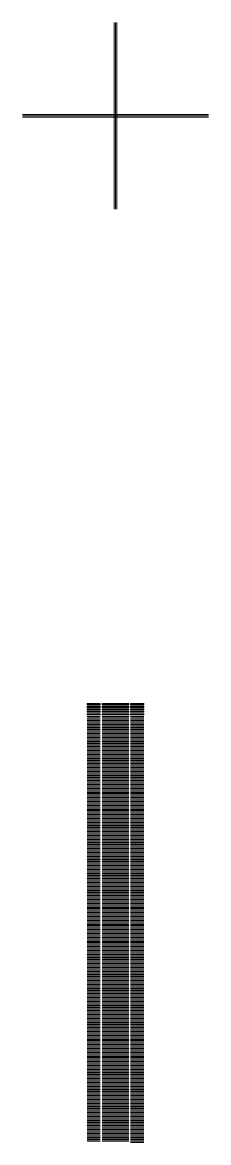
# Model space of a CAD drawing. Header units: millimetres. Extents: x -1 to 1, y -12 to 12.
# Drawn here: x -1 to 1, y 0 to 12 of the extents above; entities that cross this region are included whole.
import ezdxf

# ---------------------------------------------------------------- set-up
doc = ezdxf.new("R2010")
doc.units = ezdxf.units.MM
doc.header["$LTSCALE"] = 0.25
doc.layers.add('1', color=7, linetype='Continuous', lineweight=9)
doc.layers.add('2', color=134, linetype='Continuous', lineweight=9)

msp = doc.modelspace()

# ---------------------------------------------------------------- linework, layer by layer
at = {"layer": '1', "color": 7, "linetype": 'Continuous', "lineweight": 9}
for p, q in [((-0.30525, 4.704), (-0.30525, 4.688)), ((-0.163, 4.704), (-0.30525, 4.704)), ((-0.163, 4.702), (-0.30525, 4.702)), ((-0.163, 4.7), (-0.30525, 4.7)), ((-0.163, 4.698), (-0.30525, 4.698)), ((-0.163, 4.696), (-0.30525, 4.696)), ((-0.163, 4.694), (-0.30525, 4.694)), ((-0.163, 4.692), (-0.30525, 4.692)), ((-0.163, 4.69), (-0.30525, 4.69)), ((-0.163, 4.688), (-0.30525, 4.688)), ((-0.163, 4.704), (-0.163, 4.688)), ((-0.1425, 4.704), (-0.1425, 4.688)), ((0.142, 4.704), (-0.1425, 4.704)), ((0.142, 4.702), (-0.1425, 4.702)), ((0.142, 4.7), (-0.1425, 4.7)), ((0.142, 4.698), (-0.1425, 4.698)), ((0.142, 4.696), (-0.1425, 4.696)), ((0.142, 4.694), (-0.1425, 4.694)), ((0.142, 4.692), (-0.1425, 4.692)), ((0.142, 4.69), (-0.1425, 4.69)), ((0.142, 4.688), (-0.1425, 4.688)), ((0.142, 4.688), (0.142, 4.704)), ((0.1625, 4.704), (0.1625, 4.688)), ((0.30475, 4.704), (0.1625, 4.704)), ((0.30475, 4.702), (0.1625, 4.702)), ((0.30475, 4.7), (0.1625, 4.7)), ((0.30475, 4.698), (0.1625, 4.698)), ((0.30475, 4.696), (0.1625, 4.696)), ((0.30475, 4.694), (0.1625, 4.694)), ((0.30475, 4.692), (0.1625, 4.692)), ((0.30475, 4.69), (0.1625, 4.69)), ((0.30475, 4.688), (0.1625, 4.688)), ((0.30475, 4.704), (0.30475, 4.688)), ((-0.30525, 4.676), (-0.30525, 4.662)), ((-0.163, 4.676), (-0.30525, 4.676)), ((-0.163, 4.674), (-0.30525, 4.674)), ((-0.163, 4.672), (-0.30525, 4.672)), ((-0.163, 4.67), (-0.30525, 4.67)), ((-0.163, 4.668), (-0.30525, 4.668)), ((-0.163, 4.666), (-0.30525, 4.666)), ((-0.163, 4.664), (-0.30525, 4.664)), ((-0.163, 4.662), (-0.30525, 4.662)), ((-0.30525, 4.648), (-0.30525, 4.636)), ((-0.163, 4.648), (-0.30525, 4.648)), ((-0.163, 4.646), (-0.30525, 4.646)), ((-0.163, 4.644), (-0.30525, 4.644)), ((-0.163, 4.642), (-0.30525, 4.642)), ((-0.163, 4.64), (-0.30525, 4.64)), ((-0.163, 4.638), (-0.30525, 4.638)), ((-0.163, 4.636), (-0.30525, 4.636)), ((-0.30525, 4.62), (-0.30525, 4.61)), ((-0.163, 4.62), (-0.30525, 4.62)), ((-0.163, 4.618), (-0.30525, 4.618)), ((-0.163, 4.616), (-0.30525, 4.616)), ((-0.163, 4.614), (-0.30525, 4.614)), ((-0.163, 4.612), (-0.30525, 4.612)), ((-0.163, 4.61), (-0.30525, 4.61)), ((-0.30525, 4.592), (-0.30525, 4.584)), ((-0.163, 4.592), (-0.30525, 4.592)), ((-0.163, 4.59), (-0.30525, 4.59)), ((-0.163, 4.588), (-0.30525, 4.588)), ((-0.163, 4.586), (-0.30525, 4.586)), ((-0.163, 4.584), (-0.30525, 4.584)), ((-0.163, 4.564), (-0.30525, 4.564)), ((-0.163, 4.564), (-0.30525, 4.564)), ((-0.163, 4.676), (-0.163, 4.662)), ((-0.163, 4.648), (-0.163, 4.636)), ((-0.163, 4.62), (-0.163, 4.61)), ((-0.163, 4.592), (-0.163, 4.584)), ((-0.1425, 4.676), (-0.1425, 4.662)), ((0.142, 4.676), (-0.1425, 4.676)), ((0.142, 4.674), (-0.1425, 4.674)), ((0.142, 4.672), (-0.1425, 4.672)), ((0.142, 4.67), (-0.1425, 4.67)), ((0.142, 4.668), (-0.1425, 4.668)), ((0.142, 4.666), (-0.1425, 4.666)), ((0.142, 4.664), (-0.1425, 4.664)), ((0.142, 4.662), (-0.1425, 4.662)), ((-0.1425, 4.648), (-0.1425, 4.636)), ((0.142, 4.648), (-0.1425, 4.648)), ((0.142, 4.646), (-0.1425, 4.646)), ((0.142, 4.644), (-0.1425, 4.644)), ((0.142, 4.642), (-0.1425, 4.642)), ((0.142, 4.64), (-0.1425, 4.64)), ((0.142, 4.638), (-0.1425, 4.638)), ((0.142, 4.636), (-0.1425, 4.636)), ((-0.1425, 4.62), (-0.1425, 4.61)), ((0.142, 4.62), (-0.1425, 4.62)), ((0.142, 4.618), (-0.1425, 4.618)), ((0.142, 4.616), (-0.1425, 4.616)), ((0.142, 4.614), (-0.1425, 4.614)), ((0.142, 4.612), (-0.1425, 4.612)), ((0.142, 4.61), (-0.1425, 4.61)), ((-0.1425, 4.592), (-0.1425, 4.584)), ((0.142, 4.592), (-0.1425, 4.592)), ((0.142, 4.59), (-0.1425, 4.59)), ((0.142, 4.588), (-0.1425, 4.588)), ((0.142, 4.586), (-0.1425, 4.586)), ((0.142, 4.584), (-0.1425, 4.584)), ((0.142, 4.564), (-0.1425, 4.564)), ((0.142, 4.564), (-0.1425, 4.564)), ((0.142, 4.676), (0.142, 4.662)), ((0.142, 4.648), (0.142, 4.636)), ((0.142, 4.62), (0.142, 4.61)), ((0.142, 4.592), (0.142, 4.584)), ((0.1625, 4.676), (0.1625, 4.662)), ((0.30475, 4.676), (0.1625, 4.676)), ((0.30475, 4.674), (0.1625, 4.674)), ((0.30475, 4.672), (0.1625, 4.672)), ((0.30475, 4.67), (0.1625, 4.67)), ((0.30475, 4.668), (0.1625, 4.668)), ((0.30475, 4.666), (0.1625, 4.666)), ((0.30475, 4.664), (0.1625, 4.664)), ((0.30475, 4.662), (0.1625, 4.662)), ((0.1625, 4.648), (0.1625, 4.636)), ((0.30475, 4.648), (0.1625, 4.648)), ((0.30475, 4.646), (0.1625, 4.646)), ((0.30475, 4.644), (0.1625, 4.644)), ((0.30475, 4.642), (0.1625, 4.642)), ((0.30475, 4.64), (0.1625, 4.64)), ((0.30475, 4.638), (0.1625, 4.638)), ((0.30475, 4.636), (0.1625, 4.636)), ((0.1625, 4.62), (0.1625, 4.61)), ((0.30475, 4.62), (0.1625, 4.62)), ((0.30475, 4.618), (0.1625, 4.618)), ((0.30475, 4.616), (0.1625, 4.616)), ((0.30475, 4.614), (0.1625, 4.614)), ((0.30475, 4.612), (0.1625, 4.612)), ((0.30475, 4.61), (0.1625, 4.61)), ((0.1625, 4.592), (0.1625, 4.584)), ((0.30475, 4.592), (0.1625, 4.592)), ((0.30475, 4.59), (0.1625, 4.59)), ((0.30475, 4.588), (0.1625, 4.588)), ((0.30475, 4.586), (0.1625, 4.586)), ((0.30475, 4.584), (0.1625, 4.584)), ((0.30475, 4.564), (0.1625, 4.564)), ((0.30475, 4.564), (0.1625, 4.564)), ((0.30475, 4.676), (0.30475, 4.662)), ((0.30475, 4.648), (0.30475, 4.638)), ((0.30475, 4.62), (0.30475, 4.61)), ((0.30475, 4.592), (0.30475, 4.584)), ((-0.163, 4.55), (-0.30525, 4.55)), ((-0.163, 4.55), (-0.30525, 4.55)), ((-0.163, 4.536), (-0.30525, 4.536)), ((-0.163, 4.536), (-0.30525, 4.536)), ((-0.163, 4.522), (-0.30525, 4.522)), ((-0.163, 4.522), (-0.30525, 4.522)), ((-0.163, 4.508), (-0.30525, 4.508)), ((-0.163, 4.508), (-0.30525, 4.508)), ((-0.163, 4.494), (-0.30525, 4.494)), ((-0.163, 4.494), (-0.30525, 4.494)), ((-0.163, 4.48), (-0.30525, 4.48)), ((-0.163, 4.466), (-0.30525, 4.466)), ((-0.163, 4.452), (-0.30525, 4.452)), ((0.142, 4.55), (-0.1425, 4.55)), ((0.142, 4.55), (-0.1425, 4.55)), ((0.142, 4.536), (-0.1425, 4.536)), ((0.142, 4.536), (-0.1425, 4.536)), ((0.142, 4.522), (-0.1425, 4.522)), ((0.142, 4.522), (-0.1425, 4.522)), ((0.142, 4.508), (-0.1425, 4.508)), ((0.142, 4.508), (-0.1425, 4.508)), ((0.142, 4.494), (-0.1425, 4.494)), ((0.142, 4.494), (-0.1425, 4.494)), ((0.142, 4.48), (-0.1425, 4.48)), ((0.142, 4.466), (-0.1425, 4.466)), ((0.142, 4.452), (-0.1425, 4.452)), ((0.30475, 4.55), (0.1625, 4.55)), ((0.30475, 4.55), (0.1625, 4.55)), ((0.30475, 4.536), (0.1625, 4.536)), ((0.30475, 4.536), (0.1625, 4.536)), ((0.30475, 4.522), (0.1625, 4.522)), ((0.30475, 4.522), (0.1625, 4.522)), ((0.30475, 4.508), (0.1625, 4.508)), ((0.30475, 4.508), (0.1625, 4.508)), ((0.30475, 4.494), (0.1625, 4.494)), ((0.30475, 4.494), (0.1625, 4.494)), ((0.30475, 4.48), (0.1625, 4.48)), ((0.30475, 4.466), (0.1625, 4.466)), ((0.30475, 4.452), (0.1625, 4.452)), ((-0.163, 4.438), (-0.30525, 4.438)), ((-0.163, 4.424), (-0.30525, 4.424)), ((-0.163, 4.41), (-0.30525, 4.41)), ((-0.163, 4.396), (-0.30525, 4.396)), ((-0.163, 4.382), (-0.30525, 4.382)), ((-0.163, 4.368), (-0.30525, 4.368)), ((-0.163, 4.354), (-0.30525, 4.354)), ((-0.163, 4.34), (-0.30525, 4.34)), ((-0.163, 4.326), (-0.30525, 4.326)), ((0.142, 4.438), (-0.1425, 4.438)), ((0.142, 4.424), (-0.1425, 4.424)), ((0.142, 4.41), (-0.1425, 4.41)), ((0.142, 4.396), (-0.1425, 4.396)), ((0.142, 4.382), (-0.1425, 4.382)), ((0.142, 4.368), (-0.1425, 4.368)), ((0.142, 4.354), (-0.1425, 4.354)), ((0.142, 4.34), (-0.1425, 4.34)), ((0.142, 4.326), (-0.1425, 4.326)), ((0.30475, 4.438), (0.1625, 4.438)), ((0.30475, 4.424), (0.1625, 4.424)), ((0.30475, 4.41), (0.1625, 4.41)), ((0.30475, 4.396), (0.1625, 4.396)), ((0.30475, 4.382), (0.1625, 4.382)), ((0.30475, 4.368), (0.1625, 4.368)), ((0.30475, 4.354), (0.1625, 4.354)), ((0.30475, 4.34), (0.1625, 4.34)), ((0.30475, 4.326), (0.1625, 4.326)), ((-0.163, 4.312), (-0.30525, 4.312)), ((-0.163, 4.298), (-0.30525, 4.298)), ((-0.163, 4.284), (-0.30525, 4.284)), ((-0.163, 4.27), (-0.30525, 4.27)), ((-0.163, 4.256), (-0.30525, 4.256)), ((-0.163, 4.242), (-0.30525, 4.242)), ((-0.163, 4.228), (-0.30525, 4.228)), ((-0.163, 4.214), (-0.30525, 4.214)), ((-0.163, 4.2), (-0.30525, 4.2)), ((0.142, 4.312), (-0.1425, 4.312)), ((0.142, 4.298), (-0.1425, 4.298)), ((0.142, 4.284), (-0.1425, 4.284)), ((0.142, 4.27), (-0.1425, 4.27)), ((0.142, 4.256), (-0.1425, 4.256)), ((0.142, 4.242), (-0.1425, 4.242)), ((0.142, 4.228), (-0.1425, 4.228)), ((0.142, 4.214), (-0.1425, 4.214)), ((0.142, 4.2), (-0.1425, 4.2)), ((0.30475, 4.312), (0.1625, 4.312)), ((0.30475, 4.298), (0.1625, 4.298)), ((0.30475, 4.284), (0.1625, 4.284)), ((0.30475, 4.27), (0.1625, 4.27)), ((0.30475, 4.256), (0.1625, 4.256)), ((0.30475, 4.242), (0.1625, 4.242)), ((0.30475, 4.228), (0.1625, 4.228)), ((0.30475, 4.214), (0.1625, 4.214)), ((0.30475, 4.2), (0.1625, 4.2)), ((-0.163, 4.186), (-0.30525, 4.186)), ((-0.163, 4.172), (-0.30525, 4.172)), ((-0.163, 4.158), (-0.30525, 4.158)), ((-0.163, 4.144), (-0.30525, 4.144)), ((-0.163, 4.13), (-0.30525, 4.13)), ((-0.163, 4.116), (-0.30525, 4.116)), ((-0.163, 4.102), (-0.30525, 4.102)), ((-0.163, 4.088), (-0.30525, 4.088)), ((0.142, 4.186), (-0.1425, 4.186)), ((0.142, 4.172), (-0.1425, 4.172)), ((0.142, 4.158), (-0.1425, 4.158)), ((0.142, 4.144), (-0.1425, 4.144)), ((0.142, 4.13), (-0.1425, 4.13)), ((0.142, 4.116), (-0.1425, 4.116)), ((0.142, 4.102), (-0.1425, 4.102)), ((0.142, 4.088), (-0.1425, 4.088)), ((0.30475, 4.186), (0.1625, 4.186)), ((0.30475, 4.172), (0.1625, 4.172)), ((0.30475, 4.158), (0.1625, 4.158)), ((0.30475, 4.144), (0.1625, 4.144)), ((0.30475, 4.13), (0.1625, 4.13)), ((0.30475, 4.116), (0.1625, 4.116)), ((0.30475, 4.102), (0.1625, 4.102)), ((0.30475, 4.088), (0.1625, 4.088)), ((-0.163, 4.074), (-0.30525, 4.074)), ((-0.163, 4.06), (-0.30525, 4.06)), ((-0.163, 4.046), (-0.30525, 4.046)), ((-0.163, 4.032), (-0.30525, 4.032)), ((-0.163, 4.018), (-0.30525, 4.018)), ((-0.163, 4.004), (-0.30525, 4.004)), ((-0.163, 3.99), (-0.30525, 3.99)), ((-0.163, 3.976), (-0.30525, 3.976)), ((-0.163, 3.962), (-0.30525, 3.962)), ((0.142, 4.074), (-0.1425, 4.074)), ((0.142, 4.06), (-0.1425, 4.06)), ((0.142, 4.046), (-0.1425, 4.046)), ((0.142, 4.032), (-0.1425, 4.032)), ((0.142, 4.018), (-0.1425, 4.018)), ((0.142, 4.004), (-0.1425, 4.004)), ((0.142, 3.99), (-0.1425, 3.99)), ((0.142, 3.976), (-0.1425, 3.976)), ((0.142, 3.962), (-0.1425, 3.962)), ((0.30475, 4.074), (0.1625, 4.074)), ((0.30475, 4.06), (0.1625, 4.06)), ((0.30475, 4.046), (0.1625, 4.046)), ((0.30475, 4.032), (0.1625, 4.032)), ((0.30475, 4.018), (0.1625, 4.018)), ((0.30475, 4.004), (0.1625, 4.004)), ((0.30475, 3.99), (0.1625, 3.99)), ((0.30475, 3.976), (0.1625, 3.976)), ((0.30475, 3.962), (0.1625, 3.962)), ((-0.163, 3.948), (-0.30525, 3.948)), ((-0.163, 3.934), (-0.30525, 3.934)), ((-0.163, 3.92), (-0.30525, 3.92)), ((-0.163, 3.906), (-0.30525, 3.906)), ((-0.163, 3.892), (-0.30525, 3.892)), ((-0.163, 3.878), (-0.30525, 3.878)), ((-0.163, 3.864), (-0.30525, 3.864)), ((-0.163, 3.85), (-0.30525, 3.85)), ((0.142, 3.948), (-0.1425, 3.948)), ((0.142, 3.934), (-0.1425, 3.934)), ((0.142, 3.92), (-0.1425, 3.92)), ((0.142, 3.906), (-0.1425, 3.906)), ((0.142, 3.892), (-0.1425, 3.892)), ((0.142, 3.878), (-0.1425, 3.878)), ((0.142, 3.864), (-0.1425, 3.864)), ((0.142, 3.85), (-0.1425, 3.85)), ((0.30475, 3.948), (0.1625, 3.948)), ((0.30475, 3.934), (0.1625, 3.934)), ((0.30475, 3.92), (0.1625, 3.92)), ((0.30475, 3.906), (0.1625, 3.906)), ((0.30475, 3.892), (0.1625, 3.892)), ((0.30475, 3.878), (0.1625, 3.878)), ((0.30475, 3.864), (0.1625, 3.864)), ((0.30475, 3.85), (0.1625, 3.85)), ((-0.163, 3.836), (-0.30525, 3.836)), ((-0.163, 3.822), (-0.30525, 3.822)), ((-0.163, 3.808), (-0.30525, 3.808)), ((-0.163, 3.794), (-0.30525, 3.794)), ((-0.163, 3.78), (-0.30525, 3.78)), ((-0.163, 3.766), (-0.30525, 3.766)), ((-0.163, 3.752), (-0.30525, 3.752)), ((-0.163, 3.738), (-0.30525, 3.738)), ((-0.163, 3.724), (-0.30525, 3.724)), ((0.142, 3.836), (-0.1425, 3.836)), ((0.142, 3.822), (-0.1425, 3.822)), ((0.142, 3.808), (-0.1425, 3.808)), ((0.142, 3.794), (-0.1425, 3.794)), ((0.142, 3.78), (-0.1425, 3.78)), ((0.142, 3.766), (-0.1425, 3.766)), ((0.142, 3.752), (-0.1425, 3.752)), ((0.142, 3.738), (-0.1425, 3.738)), ((0.142, 3.724), (-0.1425, 3.724)), ((0.30475, 3.836), (0.1625, 3.836)), ((0.30475, 3.822), (0.1625, 3.822)), ((0.30475, 3.808), (0.1625, 3.808)), ((0.30475, 3.794), (0.1625, 3.794)), ((0.30475, 3.78), (0.1625, 3.78)), ((0.30475, 3.766), (0.1625, 3.766)), ((0.30475, 3.752), (0.1625, 3.752)), ((0.30475, 3.738), (0.1625, 3.738)), ((0.30475, 3.724), (0.1625, 3.724)), ((-0.163, 3.71), (-0.30525, 3.71)), ((-0.163, 3.696), (-0.30525, 3.696)), ((-0.163, 3.682), (-0.30525, 3.682)), ((-0.163, 3.668), (-0.30525, 3.668)), ((-0.163, 3.654), (-0.30525, 3.654)), ((-0.163, 3.64), (-0.30525, 3.64)), ((-0.163, 3.626), (-0.30525, 3.626)), ((-0.163, 3.612), (-0.30525, 3.612)), ((0.142, 3.71), (-0.1425, 3.71)), ((0.142, 3.696), (-0.1425, 3.696)), ((0.142, 3.682), (-0.1425, 3.682)), ((0.142, 3.668), (-0.1425, 3.668)), ((0.142, 3.654), (-0.1425, 3.654)), ((0.142, 3.64), (-0.1425, 3.64)), ((0.142, 3.626), (-0.1425, 3.626)), ((0.142, 3.612), (-0.1425, 3.612)), ((0.30475, 3.71), (0.1625, 3.71)), ((0.30475, 3.696), (0.1625, 3.696)), ((0.30475, 3.682), (0.1625, 3.682)), ((0.30475, 3.668), (0.1625, 3.668)), ((0.30475, 3.654), (0.1625, 3.654)), ((0.30475, 3.64), (0.1625, 3.64)), ((0.30475, 3.626), (0.1625, 3.626)), ((0.30475, 3.612), (0.1625, 3.612)), ((-0.163, 3.598), (-0.30525, 3.598)), ((-0.163, 3.584), (-0.30525, 3.584)), ((-0.163, 3.57), (-0.30525, 3.57)), ((-0.163, 3.556), (-0.30525, 3.556)), ((-0.163, 3.542), (-0.30525, 3.542)), ((-0.163, 3.528), (-0.30525, 3.528)), ((-0.163, 3.514), (-0.30525, 3.514)), ((-0.163, 3.5), (-0.30525, 3.5)), ((-0.163, 3.486), (-0.30525, 3.486)), ((0.142, 3.598), (-0.1425, 3.598)), ((0.142, 3.584), (-0.1425, 3.584)), ((0.142, 3.57), (-0.1425, 3.57)), ((0.142, 3.556), (-0.1425, 3.556)), ((0.142, 3.542), (-0.1425, 3.542)), ((0.142, 3.528), (-0.1425, 3.528)), ((0.142, 3.514), (-0.1425, 3.514)), ((0.142, 3.5), (-0.1425, 3.5)), ((0.142, 3.486), (-0.1425, 3.486)), ((0.30475, 3.598), (0.1625, 3.598)), ((0.30475, 3.584), (0.1625, 3.584)), ((0.30475, 3.57), (0.1625, 3.57)), ((0.30475, 3.556), (0.1625, 3.556)), ((0.30475, 3.542), (0.1625, 3.542)), ((0.30475, 3.528), (0.1625, 3.528)), ((0.30475, 3.514), (0.1625, 3.514)), ((0.30475, 3.5), (0.1625, 3.5)), ((0.30475, 3.486), (0.1625, 3.486)), ((-0.163, 3.472), (-0.30525, 3.472)), ((-0.163, 3.458), (-0.30525, 3.458)), ((-0.163, 3.444), (-0.30525, 3.444)), ((-0.163, 3.43), (-0.30525, 3.43)), ((-0.163, 3.416), (-0.30525, 3.416)), ((-0.163, 3.402), (-0.30525, 3.402)), ((-0.163, 3.388), (-0.30525, 3.388)), ((-0.163, 3.374), (-0.30525, 3.374)), ((-0.163, 3.36), (-0.30525, 3.36)), ((0.142, 3.472), (-0.1425, 3.472)), ((0.142, 3.458), (-0.1425, 3.458)), ((0.142, 3.444), (-0.1425, 3.444)), ((0.142, 3.43), (-0.1425, 3.43)), ((0.142, 3.416), (-0.1425, 3.416)), ((0.142, 3.402), (-0.1425, 3.402)), ((0.142, 3.388), (-0.1425, 3.388)), ((0.142, 3.374), (-0.1425, 3.374)), ((0.142, 3.36), (-0.1425, 3.36)), ((0.30475, 3.472), (0.1625, 3.472)), ((0.30475, 3.458), (0.1625, 3.458)), ((0.30475, 3.444), (0.1625, 3.444)), ((0.30475, 3.43), (0.1625, 3.43)), ((0.30475, 3.416), (0.1625, 3.416)), ((0.30475, 3.402), (0.1625, 3.402)), ((0.30475, 3.388), (0.1625, 3.388)), ((0.30475, 3.374), (0.1625, 3.374)), ((0.30475, 3.36), (0.1625, 3.36)), ((-0.163, 3.346), (-0.30525, 3.346)), ((-0.163, 3.332), (-0.30525, 3.332)), ((-0.163, 3.318), (-0.30525, 3.318)), ((-0.163, 3.304), (-0.30525, 3.304)), ((-0.163, 3.29), (-0.30525, 3.29)), ((-0.163, 3.276), (-0.30525, 3.276)), ((-0.163, 3.262), (-0.30525, 3.262)), ((-0.163, 3.248), (-0.30525, 3.248)), ((0.142, 3.346), (-0.1425, 3.346)), ((0.142, 3.332), (-0.1425, 3.332)), ((0.142, 3.318), (-0.1425, 3.318)), ((0.142, 3.304), (-0.1425, 3.304)), ((0.142, 3.29), (-0.1425, 3.29)), ((0.142, 3.276), (-0.1425, 3.276)), ((0.142, 3.262), (-0.1425, 3.262)), ((0.142, 3.248), (-0.1425, 3.248)), ((0.30475, 3.346), (0.1625, 3.346)), ((0.30475, 3.332), (0.1625, 3.332)), ((0.30475, 3.318), (0.1625, 3.318)), ((0.30475, 3.304), (0.1625, 3.304)), ((0.30475, 3.29), (0.1625, 3.29)), ((0.30475, 3.276), (0.1625, 3.276)), ((0.30475, 3.262), (0.1625, 3.262)), ((0.30475, 3.248), (0.1625, 3.248)), ((-0.163, 3.234), (-0.30525, 3.234)), ((-0.163, 3.22), (-0.30525, 3.22)), ((-0.163, 3.206), (-0.30525, 3.206)), ((-0.163, 3.192), (-0.30525, 3.192)), ((-0.163, 3.178), (-0.30525, 3.178)), ((-0.163, 3.164), (-0.30525, 3.164)), ((-0.163, 3.15), (-0.30525, 3.15)), ((-0.163, 3.136), (-0.30525, 3.136)), ((-0.163, 3.122), (-0.30525, 3.122)), ((0.142, 3.234), (-0.1425, 3.234)), ((0.142, 3.22), (-0.1425, 3.22)), ((0.142, 3.206), (-0.1425, 3.206)), ((0.142, 3.192), (-0.1425, 3.192)), ((0.142, 3.178), (-0.1425, 3.178)), ((0.142, 3.164), (-0.1425, 3.164)), ((0.142, 3.15), (-0.1425, 3.15)), ((0.142, 3.136), (-0.1425, 3.136)), ((0.142, 3.122), (-0.1425, 3.122)), ((0.30475, 3.234), (0.1625, 3.234)), ((0.30475, 3.22), (0.1625, 3.22)), ((0.30475, 3.206), (0.1625, 3.206)), ((0.30475, 3.192), (0.1625, 3.192)), ((0.30475, 3.178), (0.1625, 3.178)), ((0.30475, 3.164), (0.1625, 3.164)), ((0.30475, 3.15), (0.1625, 3.15)), ((0.30475, 3.136), (0.1625, 3.136)), ((0.30475, 3.122), (0.1625, 3.122)), ((-0.163, 3.108), (-0.30525, 3.108)), ((-0.163, 3.094), (-0.30525, 3.094)), ((-0.163, 3.08), (-0.30525, 3.08)), ((-0.163, 3.066), (-0.30525, 3.066)), ((-0.163, 3.052), (-0.30525, 3.052)), ((-0.163, 3.038), (-0.30525, 3.038)), ((-0.163, 3.024), (-0.30525, 3.024)), ((-0.163, 3.01), (-0.30525, 3.01)), ((0.142, 3.108), (-0.1425, 3.108)), ((0.142, 3.094), (-0.1425, 3.094)), ((0.142, 3.08), (-0.1425, 3.08)), ((0.142, 3.066), (-0.1425, 3.066)), ((0.142, 3.052), (-0.1425, 3.052)), ((0.142, 3.038), (-0.1425, 3.038)), ((0.142, 3.024), (-0.1425, 3.024)), ((0.142, 3.01), (-0.1425, 3.01)), ((0.30475, 3.108), (0.1625, 3.108)), ((0.30475, 3.094), (0.1625, 3.094)), ((0.30475, 3.08), (0.1625, 3.08)), ((0.30475, 3.066), (0.1625, 3.066)), ((0.30475, 3.052), (0.1625, 3.052)), ((0.30475, 3.038), (0.1625, 3.038)), ((0.30475, 3.024), (0.1625, 3.024)), ((0.30475, 3.01), (0.1625, 3.01)), ((-0.163, 2.996), (-0.30525, 2.996)), ((-0.163, 2.982), (-0.30525, 2.982)), ((-0.163, 2.968), (-0.30525, 2.968)), ((-0.163, 2.954), (-0.30525, 2.954)), ((-0.163, 2.94), (-0.30525, 2.94)), ((-0.163, 2.926), (-0.30525, 2.926)), ((-0.163, 2.912), (-0.30525, 2.912)), ((-0.163, 2.898), (-0.30525, 2.898)), ((-0.163, 2.884), (-0.30525, 2.884)), ((0.142, 2.996), (-0.1425, 2.996)), ((0.142, 2.982), (-0.1425, 2.982)), ((0.142, 2.968), (-0.1425, 2.968)), ((0.142, 2.954), (-0.1425, 2.954)), ((0.142, 2.94), (-0.1425, 2.94)), ((0.142, 2.926), (-0.1425, 2.926)), ((0.142, 2.912), (-0.1425, 2.912)), ((0.142, 2.898), (-0.1425, 2.898)), ((0.142, 2.884), (-0.1425, 2.884)), ((0.30475, 2.996), (0.1625, 2.996)), ((0.30475, 2.982), (0.1625, 2.982)), ((0.30475, 2.968), (0.1625, 2.968)), ((0.30475, 2.954), (0.1625, 2.954)), ((0.30475, 2.94), (0.1625, 2.94)), ((0.30475, 2.926), (0.1625, 2.926)), ((0.30475, 2.912), (0.1625, 2.912)), ((0.30475, 2.898), (0.1625, 2.898)), ((0.30475, 2.884), (0.1625, 2.884)), ((-0.163, 2.87), (-0.30525, 2.87)), ((-0.163, 2.856), (-0.30525, 2.856)), ((-0.163, 2.842), (-0.30525, 2.842)), ((-0.163, 2.828), (-0.30525, 2.828)), ((-0.163, 2.814), (-0.30525, 2.814)), ((-0.163, 2.8), (-0.30525, 2.8)), ((-0.163, 2.786), (-0.30525, 2.786)), ((-0.163, 2.772), (-0.30525, 2.772)), ((0.142, 2.87), (-0.1425, 2.87)), ((0.142, 2.856), (-0.1425, 2.856)), ((0.142, 2.842), (-0.1425, 2.842)), ((0.142, 2.828), (-0.1425, 2.828)), ((0.142, 2.814), (-0.1425, 2.814)), ((0.142, 2.8), (-0.1425, 2.8)), ((0.142, 2.786), (-0.1425, 2.786)), ((0.142, 2.772), (-0.1425, 2.772)), ((0.30475, 2.87), (0.1625, 2.87)), ((0.30475, 2.856), (0.1625, 2.856)), ((0.30475, 2.842), (0.1625, 2.842)), ((0.30475, 2.828), (0.1625, 2.828)), ((0.30475, 2.814), (0.1625, 2.814)), ((0.30475, 2.8), (0.1625, 2.8)), ((0.30475, 2.786), (0.1625, 2.786)), ((0.30475, 2.772), (0.1625, 2.772)), ((-0.163, 2.758), (-0.30525, 2.758)), ((-0.163, 2.744), (-0.30525, 2.744)), ((-0.163, 2.73), (-0.30525, 2.73)), ((-0.163, 2.716), (-0.30525, 2.716)), ((-0.163, 2.702), (-0.30525, 2.702)), ((-0.163, 2.688), (-0.30525, 2.688)), ((-0.163, 2.674), (-0.30525, 2.674)), ((-0.163, 2.66), (-0.30525, 2.66)), ((-0.163, 2.646), (-0.30525, 2.646)), ((0.142, 2.758), (-0.1425, 2.758)), ((0.142, 2.744), (-0.1425, 2.744)), ((0.142, 2.73), (-0.1425, 2.73)), ((0.142, 2.716), (-0.1425, 2.716)), ((0.142, 2.702), (-0.1425, 2.702)), ((0.142, 2.688), (-0.1425, 2.688)), ((0.142, 2.674), (-0.1425, 2.674)), ((0.142, 2.66), (-0.1425, 2.66)), ((0.142, 2.646), (-0.1425, 2.646)), ((0.30475, 2.758), (0.1625, 2.758)), ((0.30475, 2.744), (0.1625, 2.744)), ((0.30475, 2.73), (0.1625, 2.73)), ((0.30475, 2.716), (0.1625, 2.716)), ((0.30475, 2.702), (0.1625, 2.702)), ((0.30475, 2.688), (0.1625, 2.688)), ((0.30475, 2.674), (0.1625, 2.674)), ((0.30475, 2.66), (0.1625, 2.66)), ((0.30475, 2.646), (0.1625, 2.646)), ((-0.163, 2.632), (-0.30525, 2.632)), ((-0.163, 2.618), (-0.30525, 2.618)), ((-0.163, 2.604), (-0.30525, 2.604)), ((-0.163, 2.59), (-0.30525, 2.59)), ((-0.163, 2.576), (-0.30525, 2.576)), ((-0.163, 2.562), (-0.30525, 2.562)), ((-0.163, 2.548), (-0.30525, 2.548)), ((-0.163, 2.534), (-0.30525, 2.534)), ((-0.163, 2.52), (-0.30525, 2.52)), ((0.142, 2.632), (-0.1425, 2.632)), ((0.142, 2.618), (-0.1425, 2.618)), ((0.142, 2.604), (-0.1425, 2.604)), ((0.142, 2.59), (-0.1425, 2.59)), ((0.142, 2.576), (-0.1425, 2.576)), ((0.142, 2.562), (-0.1425, 2.562)), ((0.142, 2.548), (-0.1425, 2.548)), ((0.142, 2.534), (-0.1425, 2.534)), ((0.142, 2.52), (-0.1425, 2.52)), ((0.30475, 2.632), (0.1625, 2.632)), ((0.30475, 2.618), (0.1625, 2.618)), ((0.30475, 2.604), (0.1625, 2.604)), ((0.30475, 2.59), (0.1625, 2.59)), ((0.30475, 2.576), (0.1625, 2.576)), ((0.30475, 2.562), (0.1625, 2.562)), ((0.30475, 2.548), (0.1625, 2.548)), ((0.30475, 2.534), (0.1625, 2.534)), ((0.30475, 2.52), (0.1625, 2.52)), ((-0.163, 2.506), (-0.30525, 2.506)), ((-0.163, 2.492), (-0.30525, 2.492)), ((-0.163, 2.478), (-0.30525, 2.478)), ((-0.163, 2.464), (-0.30525, 2.464)), ((-0.163, 2.45), (-0.30525, 2.45)), ((-0.163, 2.436), (-0.30525, 2.436)), ((-0.163, 2.422), (-0.30525, 2.422)), ((-0.163, 2.408), (-0.30525, 2.408)), ((0.142, 2.506), (-0.1425, 2.506)), ((0.142, 2.492), (-0.1425, 2.492)), ((0.142, 2.478), (-0.1425, 2.478)), ((0.142, 2.464), (-0.1425, 2.464)), ((0.142, 2.45), (-0.1425, 2.45)), ((0.142, 2.436), (-0.1425, 2.436)), ((0.142, 2.422), (-0.1425, 2.422)), ((0.142, 2.408), (-0.1425, 2.408)), ((0.30475, 2.506), (0.1625, 2.506)), ((0.30475, 2.492), (0.1625, 2.492)), ((0.30475, 2.478), (0.1625, 2.478)), ((0.30475, 2.464), (0.1625, 2.464)), ((0.30475, 2.45), (0.1625, 2.45)), ((0.30475, 2.436), (0.1625, 2.436)), ((0.30475, 2.422), (0.1625, 2.422)), ((0.30475, 2.408), (0.1625, 2.408)), ((-0.163, 2.394), (-0.30525, 2.394)), ((-0.163, 2.38), (-0.30525, 2.38)), ((-0.163, 2.366), (-0.30525, 2.366)), ((-0.163, 2.352), (-0.30525, 2.352)), ((-0.163, 2.338), (-0.30525, 2.338)), ((-0.163, 2.324), (-0.30525, 2.324)), ((-0.163, 2.31), (-0.30525, 2.31)), ((-0.163, 2.296), (-0.30525, 2.296)), ((-0.163, 2.282), (-0.30525, 2.282)), ((0.142, 2.394), (-0.1425, 2.394)), ((0.142, 2.38), (-0.1425, 2.38)), ((0.142, 2.366), (-0.1425, 2.366)), ((0.142, 2.352), (-0.1425, 2.352)), ((0.142, 2.338), (-0.1425, 2.338)), ((0.142, 2.324), (-0.1425, 2.324)), ((0.142, 2.31), (-0.1425, 2.31)), ((0.142, 2.296), (-0.1425, 2.296)), ((0.142, 2.282), (-0.1425, 2.282)), ((0.30475, 2.394), (0.1625, 2.394)), ((0.30475, 2.38), (0.1625, 2.38)), ((0.30475, 2.366), (0.1625, 2.366)), ((0.30475, 2.352), (0.1625, 2.352)), ((0.30475, 2.338), (0.1625, 2.338)), ((0.30475, 2.324), (0.1625, 2.324)), ((0.30475, 2.31), (0.1625, 2.31)), ((0.30475, 2.296), (0.1625, 2.296)), ((0.30475, 2.282), (0.1625, 2.282)), ((-0.163, 2.268), (-0.30525, 2.268)), ((-0.163, 2.254), (-0.30525, 2.254)), ((-0.163, 2.24), (-0.30525, 2.24)), ((-0.163, 2.226), (-0.30525, 2.226)), ((-0.163, 2.212), (-0.30525, 2.212)), ((-0.163, 2.198), (-0.30525, 2.198)), ((-0.163, 2.184), (-0.30525, 2.184)), ((-0.163, 2.17), (-0.30525, 2.17)), ((0.142, 2.268), (-0.1425, 2.268)), ((0.142, 2.254), (-0.1425, 2.254)), ((0.142, 2.24), (-0.1425, 2.24)), ((0.142, 2.226), (-0.1425, 2.226)), ((0.142, 2.212), (-0.1425, 2.212)), ((0.142, 2.198), (-0.1425, 2.198)), ((0.142, 2.184), (-0.1425, 2.184)), ((0.142, 2.17), (-0.1425, 2.17)), ((0.30475, 2.268), (0.1625, 2.268)), ((0.30475, 2.254), (0.1625, 2.254)), ((0.30475, 2.24), (0.1625, 2.24)), ((0.30475, 2.226), (0.1625, 2.226)), ((0.30475, 2.212), (0.1625, 2.212)), ((0.30475, 2.198), (0.1625, 2.198)), ((0.30475, 2.184), (0.1625, 2.184)), ((0.30475, 2.17), (0.1625, 2.17)), ((-0.163, 2.156), (-0.30525, 2.156)), ((-0.163, 2.142), (-0.30525, 2.142)), ((-0.163, 2.128), (-0.30525, 2.128)), ((-0.163, 2.114), (-0.30525, 2.114)), ((-0.163, 2.1), (-0.30525, 2.1)), ((-0.163, 2.086), (-0.30525, 2.086)), ((-0.163, 2.072), (-0.30525, 2.072)), ((-0.163, 2.058), (-0.30525, 2.058)), ((-0.163, 2.044), (-0.30525, 2.044)), ((0.142, 2.156), (-0.1425, 2.156)), ((0.142, 2.142), (-0.1425, 2.142)), ((0.142, 2.128), (-0.1425, 2.128)), ((0.142, 2.114), (-0.1425, 2.114)), ((0.142, 2.1), (-0.1425, 2.1)), ((0.142, 2.086), (-0.1425, 2.086)), ((0.142, 2.072), (-0.1425, 2.072)), ((0.142, 2.058), (-0.1425, 2.058)), ((0.142, 2.044), (-0.1425, 2.044)), ((0.30475, 2.156), (0.1625, 2.156)), ((0.30475, 2.142), (0.1625, 2.142)), ((0.30475, 2.128), (0.1625, 2.128)), ((0.30475, 2.114), (0.1625, 2.114)), ((0.30475, 2.1), (0.1625, 2.1)), ((0.30475, 2.086), (0.1625, 2.086)), ((0.30475, 2.072), (0.1625, 2.072)), ((0.30475, 2.058), (0.1625, 2.058)), ((0.30475, 2.044), (0.1625, 2.044)), ((-0.163, 2.03), (-0.30525, 2.03)), ((-0.163, 2.016), (-0.30525, 2.016)), ((-0.163, 2.002), (-0.30525, 2.002)), ((-0.163, 1.988), (-0.30525, 1.988)), ((-0.163, 1.974), (-0.30525, 1.974)), ((-0.163, 1.96), (-0.30525, 1.96)), ((-0.163, 1.946), (-0.30525, 1.946)), ((-0.163, 1.932), (-0.30525, 1.932)), ((0.142, 2.03), (-0.1425, 2.03)), ((0.142, 2.016), (-0.1425, 2.016)), ((0.142, 2.002), (-0.1425, 2.002)), ((0.142, 1.988), (-0.1425, 1.988)), ((0.142, 1.974), (-0.1425, 1.974)), ((0.142, 1.96), (-0.1425, 1.96)), ((0.142, 1.946), (-0.1425, 1.946)), ((0.142, 1.932), (-0.1425, 1.932)), ((0.30475, 2.03), (0.1625, 2.03)), ((0.30475, 2.016), (0.1625, 2.016)), ((0.30475, 2.002), (0.1625, 2.002)), ((0.30475, 1.988), (0.1625, 1.988)), ((0.30475, 1.974), (0.1625, 1.974)), ((0.30475, 1.96), (0.1625, 1.96)), ((0.30475, 1.946), (0.1625, 1.946)), ((0.30475, 1.932), (0.1625, 1.932)), ((-0.163, 1.918), (-0.30525, 1.918)), ((-0.163, 1.904), (-0.30525, 1.904)), ((-0.163, 1.89), (-0.30525, 1.89)), ((-0.163, 1.876), (-0.30525, 1.876)), ((-0.163, 1.862), (-0.30525, 1.862)), ((-0.163, 1.848), (-0.30525, 1.848)), ((-0.163, 1.834), (-0.30525, 1.834)), ((-0.163, 1.82), (-0.30525, 1.82)), ((-0.163, 1.806), (-0.30525, 1.806)), ((0.142, 1.918), (-0.1425, 1.918)), ((0.142, 1.904), (-0.1425, 1.904)), ((0.142, 1.89), (-0.1425, 1.89)), ((0.142, 1.876), (-0.1425, 1.876)), ((0.142, 1.862), (-0.1425, 1.862)), ((0.142, 1.848), (-0.1425, 1.848)), ((0.142, 1.834), (-0.1425, 1.834)), ((0.142, 1.82), (-0.1425, 1.82)), ((0.142, 1.806), (-0.1425, 1.806)), ((0.30475, 1.918), (0.1625, 1.918)), ((0.30475, 1.904), (0.1625, 1.904)), ((0.30475, 1.89), (0.1625, 1.89)), ((0.30475, 1.876), (0.1625, 1.876)), ((0.30475, 1.862), (0.1625, 1.862)), ((0.30475, 1.848), (0.1625, 1.848)), ((0.30475, 1.834), (0.1625, 1.834)), ((0.30475, 1.82), (0.1625, 1.82)), ((0.30475, 1.806), (0.1625, 1.806)), ((-0.163, 1.792), (-0.30525, 1.792)), ((-0.163, 1.778), (-0.30525, 1.778)), ((-0.163, 1.764), (-0.30525, 1.764)), ((-0.163, 1.75), (-0.30525, 1.75)), ((-0.163, 1.736), (-0.30525, 1.736)), ((-0.163, 1.722), (-0.30525, 1.722)), ((-0.163, 1.708), (-0.30525, 1.708)), ((-0.163, 1.694), (-0.30525, 1.694)), ((0.142, 1.792), (-0.1425, 1.792)), ((0.142, 1.778), (-0.1425, 1.778)), ((0.142, 1.764), (-0.1425, 1.764)), ((0.142, 1.75), (-0.1425, 1.75)), ((0.142, 1.736), (-0.1425, 1.736)), ((0.142, 1.722), (-0.1425, 1.722)), ((0.142, 1.708), (-0.1425, 1.708)), ((0.142, 1.694), (-0.1425, 1.694)), ((0.30475, 1.792), (0.1625, 1.792)), ((0.30475, 1.778), (0.1625, 1.778)), ((0.30475, 1.764), (0.1625, 1.764)), ((0.30475, 1.75), (0.1625, 1.75)), ((0.30475, 1.736), (0.1625, 1.736)), ((0.30475, 1.722), (0.1625, 1.722)), ((0.30475, 1.708), (0.1625, 1.708)), ((0.30475, 1.694), (0.1625, 1.694)), ((-0.163, 1.68), (-0.30525, 1.68)), ((-0.163, 1.666), (-0.30525, 1.666)), ((-0.163, 1.652), (-0.30525, 1.652)), ((-0.163, 1.638), (-0.30525, 1.638)), ((-0.163, 1.624), (-0.30525, 1.624)), ((-0.163, 1.61), (-0.30525, 1.61)), ((-0.163, 1.596), (-0.30525, 1.596)), ((-0.163, 1.582), (-0.30525, 1.582)), ((-0.163, 1.568), (-0.30525, 1.568)), ((0.142, 1.68), (-0.1425, 1.68)), ((0.142, 1.666), (-0.1425, 1.666)), ((0.142, 1.652), (-0.1425, 1.652)), ((0.142, 1.638), (-0.1425, 1.638)), ((0.142, 1.624), (-0.1425, 1.624)), ((0.142, 1.61), (-0.1425, 1.61)), ((0.142, 1.596), (-0.1425, 1.596)), ((0.142, 1.582), (-0.1425, 1.582)), ((0.142, 1.568), (-0.1425, 1.568)), ((0.30475, 1.68), (0.1625, 1.68)), ((0.30475, 1.666), (0.1625, 1.666)), ((0.30475, 1.652), (0.1625, 1.652)), ((0.30475, 1.638), (0.1625, 1.638)), ((0.30475, 1.624), (0.1625, 1.624)), ((0.30475, 1.61), (0.1625, 1.61)), ((0.30475, 1.596), (0.1625, 1.596)), ((0.30475, 1.582), (0.1625, 1.582)), ((0.30475, 1.568), (0.1625, 1.568)), ((-0.163, 1.554), (-0.30525, 1.554)), ((-0.163, 1.54), (-0.30525, 1.54)), ((-0.163, 1.526), (-0.30525, 1.526)), ((-0.163, 1.512), (-0.30525, 1.512)), ((-0.163, 1.498), (-0.30525, 1.498)), ((-0.163, 1.484), (-0.30525, 1.484)), ((-0.163, 1.47), (-0.30525, 1.47)), ((-0.163, 1.456), (-0.30525, 1.456)), ((-0.163, 1.442), (-0.30525, 1.442)), ((0.142, 1.554), (-0.1425, 1.554)), ((0.142, 1.54), (-0.1425, 1.54)), ((0.142, 1.526), (-0.1425, 1.526)), ((0.142, 1.512), (-0.1425, 1.512)), ((0.142, 1.498), (-0.1425, 1.498)), ((0.142, 1.484), (-0.1425, 1.484)), ((0.142, 1.47), (-0.1425, 1.47)), ((0.142, 1.456), (-0.1425, 1.456)), ((0.142, 1.442), (-0.1425, 1.442)), ((0.30475, 1.554), (0.1625, 1.554)), ((0.30475, 1.54), (0.1625, 1.54)), ((0.30475, 1.526), (0.1625, 1.526)), ((0.30475, 1.512), (0.1625, 1.512)), ((0.30475, 1.498), (0.1625, 1.498)), ((0.30475, 1.484), (0.1625, 1.484)), ((0.30475, 1.47), (0.1625, 1.47)), ((0.30475, 1.456), (0.1625, 1.456)), ((0.30475, 1.442), (0.1625, 1.442)), ((-0.163, 1.428), (-0.30525, 1.428)), ((-0.163, 1.414), (-0.30525, 1.414)), ((-0.163, 1.4), (-0.30525, 1.4)), ((-0.163, 1.386), (-0.30525, 1.386)), ((-0.163, 1.372), (-0.30525, 1.372)), ((-0.163, 1.358), (-0.30525, 1.358)), ((-0.163, 1.344), (-0.30525, 1.344)), ((-0.163, 1.33), (-0.30525, 1.33)), ((0.142, 1.428), (-0.1425, 1.428)), ((0.142, 1.414), (-0.1425, 1.414)), ((0.142, 1.4), (-0.1425, 1.4)), ((0.142, 1.386), (-0.1425, 1.386)), ((0.142, 1.372), (-0.1425, 1.372)), ((0.142, 1.358), (-0.1425, 1.358)), ((0.142, 1.344), (-0.1425, 1.344)), ((0.142, 1.33), (-0.1425, 1.33)), ((0.30475, 1.428), (0.1625, 1.428)), ((0.30475, 1.414), (0.1625, 1.414)), ((0.30475, 1.4), (0.1625, 1.4)), ((0.30475, 1.386), (0.1625, 1.386)), ((0.30475, 1.372), (0.1625, 1.372)), ((0.30475, 1.358), (0.1625, 1.358)), ((0.30475, 1.344), (0.1625, 1.344)), ((0.30475, 1.33), (0.1625, 1.33)), ((-0.163, 1.316), (-0.30525, 1.316)), ((-0.163, 1.302), (-0.30525, 1.302)), ((-0.163, 1.288), (-0.30525, 1.288)), ((-0.163, 1.274), (-0.30525, 1.274)), ((-0.163, 1.26), (-0.30525, 1.26)), ((-0.163, 1.246), (-0.30525, 1.246)), ((-0.163, 1.232), (-0.30525, 1.232)), ((-0.163, 1.218), (-0.30525, 1.218)), ((-0.163, 1.204), (-0.30525, 1.204)), ((0.142, 1.316), (-0.1425, 1.316)), ((0.142, 1.302), (-0.1425, 1.302)), ((0.142, 1.288), (-0.1425, 1.288)), ((0.142, 1.274), (-0.1425, 1.274)), ((0.142, 1.26), (-0.1425, 1.26)), ((0.142, 1.246), (-0.1425, 1.246)), ((0.142, 1.232), (-0.1425, 1.232)), ((0.142, 1.218), (-0.1425, 1.218)), ((0.142, 1.204), (-0.1425, 1.204)), ((0.30475, 1.316), (0.1625, 1.316)), ((0.30475, 1.302), (0.1625, 1.302)), ((0.30475, 1.288), (0.1625, 1.288)), ((0.30475, 1.274), (0.1625, 1.274)), ((0.30475, 1.26), (0.1625, 1.26)), ((0.30475, 1.246), (0.1625, 1.246)), ((0.30475, 1.232), (0.1625, 1.232)), ((0.30475, 1.218), (0.1625, 1.218)), ((0.30475, 1.204), (0.1625, 1.204)), ((-0.163, 1.19), (-0.30525, 1.19)), ((-0.163, 1.176), (-0.30525, 1.176)), ((-0.163, 1.162), (-0.30525, 1.162)), ((-0.163, 1.148), (-0.30525, 1.148)), ((-0.163, 1.134), (-0.30525, 1.134)), ((-0.163, 1.12), (-0.30525, 1.12)), ((-0.163, 1.106), (-0.30525, 1.106)), ((-0.163, 1.092), (-0.30525, 1.092)), ((0.142, 1.19), (-0.1425, 1.19)), ((0.142, 1.176), (-0.1425, 1.176)), ((0.142, 1.162), (-0.1425, 1.162)), ((0.142, 1.148), (-0.1425, 1.148)), ((0.142, 1.134), (-0.1425, 1.134)), ((0.142, 1.12), (-0.1425, 1.12)), ((0.142, 1.106), (-0.1425, 1.106)), ((0.142, 1.092), (-0.1425, 1.092)), ((0.30475, 1.19), (0.1625, 1.19)), ((0.30475, 1.176), (0.1625, 1.176)), ((0.30475, 1.162), (0.1625, 1.162)), ((0.30475, 1.148), (0.1625, 1.148)), ((0.30475, 1.134), (0.1625, 1.134)), ((0.30475, 1.12), (0.1625, 1.12)), ((0.30475, 1.106), (0.1625, 1.106)), ((0.30475, 1.092), (0.1625, 1.092)), ((-0.163, 1.078), (-0.30525, 1.078)), ((-0.163, 1.064), (-0.30525, 1.064)), ((-0.163, 1.05), (-0.30525, 1.05)), ((-0.163, 1.036), (-0.30525, 1.036)), ((-0.163, 1.022), (-0.30525, 1.022)), ((-0.163, 1.008), (-0.30525, 1.008)), ((-0.163, 0.994), (-0.30525, 0.994)), ((-0.163, 0.98), (-0.30525, 0.98)), ((-0.163, 0.966), (-0.30525, 0.966)), ((0.142, 1.078), (-0.1425, 1.078)), ((0.142, 1.064), (-0.1425, 1.064)), ((0.142, 1.05), (-0.1425, 1.05)), ((0.142, 1.036), (-0.1425, 1.036)), ((0.142, 1.022), (-0.1425, 1.022)), ((0.142, 1.008), (-0.1425, 1.008)), ((0.142, 0.994), (-0.1425, 0.994)), ((0.142, 0.98), (-0.1425, 0.98)), ((0.142, 0.966), (-0.1425, 0.966)), ((0.30475, 1.078), (0.1625, 1.078)), ((0.30475, 1.064), (0.1625, 1.064)), ((0.30475, 1.05), (0.1625, 1.05)), ((0.30475, 1.036), (0.1625, 1.036)), ((0.30475, 1.022), (0.1625, 1.022)), ((0.30475, 1.008), (0.1625, 1.008)), ((0.30475, 0.994), (0.1625, 0.994)), ((0.30475, 0.98), (0.1625, 0.98)), ((0.30475, 0.966), (0.1625, 0.966)), ((-0.163, 0.952), (-0.30525, 0.952)), ((-0.163, 0.938), (-0.30525, 0.938)), ((-0.163, 0.924), (-0.30525, 0.924)), ((-0.163, 0.91), (-0.30525, 0.91)), ((-0.163, 0.896), (-0.30525, 0.896)), ((-0.163, 0.882), (-0.30525, 0.882)), ((-0.163, 0.868), (-0.30525, 0.868)), ((-0.163, 0.854), (-0.30525, 0.854)), ((0.142, 0.952), (-0.1425, 0.952)), ((0.142, 0.938), (-0.1425, 0.938)), ((0.142, 0.924), (-0.1425, 0.924)), ((0.142, 0.91), (-0.1425, 0.91)), ((0.142, 0.896), (-0.1425, 0.896)), ((0.142, 0.882), (-0.1425, 0.882)), ((0.142, 0.868), (-0.1425, 0.868)), ((0.142, 0.854), (-0.1425, 0.854)), ((0.30475, 0.952), (0.1625, 0.952)), ((0.30475, 0.938), (0.1625, 0.938)), ((0.30475, 0.924), (0.1625, 0.924)), ((0.30475, 0.91), (0.1625, 0.91)), ((0.30475, 0.896), (0.1625, 0.896)), ((0.30475, 0.882), (0.1625, 0.882)), ((0.30475, 0.868), (0.1625, 0.868)), ((0.30475, 0.854), (0.1625, 0.854)), ((-0.163, 0.84), (-0.30525, 0.84)), ((-0.163, 0.826), (-0.30525, 0.826)), ((-0.163, 0.812), (-0.30525, 0.812)), ((-0.163, 0.798), (-0.30525, 0.798)), ((-0.163, 0.784), (-0.30525, 0.784)), ((-0.163, 0.77), (-0.30525, 0.77)), ((-0.163, 0.756), (-0.30525, 0.756)), ((-0.163, 0.742), (-0.30525, 0.742)), ((-0.163, 0.728), (-0.30525, 0.728)), ((0.142, 0.84), (-0.1425, 0.84)), ((0.142, 0.826), (-0.1425, 0.826)), ((0.142, 0.812), (-0.1425, 0.812)), ((0.142, 0.798), (-0.1425, 0.798)), ((0.142, 0.784), (-0.1425, 0.784)), ((0.142, 0.77), (-0.1425, 0.77)), ((0.142, 0.756), (-0.1425, 0.756)), ((0.142, 0.742), (-0.1425, 0.742)), ((0.142, 0.728), (-0.1425, 0.728)), ((0.30475, 0.84), (0.1625, 0.84)), ((0.30475, 0.826), (0.1625, 0.826)), ((0.30475, 0.812), (0.1625, 0.812)), ((0.30475, 0.798), (0.1625, 0.798)), ((0.30475, 0.784), (0.1625, 0.784)), ((0.30475, 0.77), (0.1625, 0.77)), ((0.30475, 0.756), (0.1625, 0.756)), ((0.30475, 0.742), (0.1625, 0.742)), ((0.30475, 0.728), (0.1625, 0.728)), ((-0.163, 0.714), (-0.30525, 0.714)), ((-0.163, 0.7), (-0.30525, 0.7)), ((-0.163, 0.686), (-0.30525, 0.686)), ((-0.163, 0.672), (-0.30525, 0.672)), ((-0.163, 0.658), (-0.30525, 0.658)), ((-0.163, 0.644), (-0.30525, 0.644)), ((-0.163, 0.63), (-0.30525, 0.63)), ((-0.163, 0.616), (-0.30525, 0.616)), ((-0.163, 0.602), (-0.30525, 0.602)), ((0.142, 0.714), (-0.1425, 0.714)), ((0.142, 0.7), (-0.1425, 0.7)), ((0.142, 0.686), (-0.1425, 0.686)), ((0.142, 0.672), (-0.1425, 0.672)), ((0.142, 0.658), (-0.1425, 0.658)), ((0.142, 0.644), (-0.1425, 0.644)), ((0.142, 0.63), (-0.1425, 0.63)), ((0.142, 0.616), (-0.1425, 0.616)), ((0.142, 0.602), (-0.1425, 0.602)), ((0.30475, 0.714), (0.1625, 0.714)), ((0.30475, 0.7), (0.1625, 0.7)), ((0.30475, 0.686), (0.1625, 0.686)), ((0.30475, 0.672), (0.1625, 0.672)), ((0.30475, 0.658), (0.1625, 0.658)), ((0.30475, 0.644), (0.1625, 0.644)), ((0.30475, 0.63), (0.1625, 0.63)), ((0.30475, 0.616), (0.1625, 0.616)), ((0.30475, 0.602), (0.1625, 0.602)), ((-0.163, 0.588), (-0.30525, 0.588)), ((-0.163, 0.574), (-0.30525, 0.574)), ((-0.163, 0.56), (-0.30525, 0.56)), ((-0.163, 0.546), (-0.30525, 0.546)), ((-0.163, 0.532), (-0.30525, 0.532)), ((-0.163, 0.518), (-0.30525, 0.518)), ((-0.163, 0.504), (-0.30525, 0.504)), ((-0.163, 0.49), (-0.30525, 0.49)), ((0.142, 0.588), (-0.1425, 0.588)), ((0.142, 0.574), (-0.1425, 0.574)), ((0.142, 0.56), (-0.1425, 0.56)), ((0.142, 0.546), (-0.1425, 0.546)), ((0.142, 0.532), (-0.1425, 0.532)), ((0.142, 0.518), (-0.1425, 0.518)), ((0.142, 0.504), (-0.1425, 0.504)), ((0.142, 0.49), (-0.1425, 0.49)), ((0.30475, 0.588), (0.1625, 0.588)), ((0.30475, 0.574), (0.1625, 0.574)), ((0.30475, 0.56), (0.1625, 0.56)), ((0.30475, 0.546), (0.1625, 0.546)), ((0.30475, 0.532), (0.1625, 0.532)), ((0.30475, 0.518), (0.1625, 0.518)), ((0.30475, 0.504), (0.1625, 0.504)), ((0.30475, 0.49), (0.1625, 0.49)), ((-0.163, 0.476), (-0.30525, 0.476)), ((-0.163, 0.462), (-0.30525, 0.462)), ((-0.163, 0.448), (-0.30525, 0.448)), ((-0.163, 0.434), (-0.30525, 0.434)), ((-0.163, 0.42), (-0.30525, 0.42)), ((-0.163, 0.406), (-0.30525, 0.406)), ((-0.163, 0.392), (-0.30525, 0.392)), ((-0.163, 0.378), (-0.30525, 0.378)), ((-0.163, 0.364), (-0.30525, 0.364)), ((0.142, 0.476), (-0.1425, 0.476)), ((0.142, 0.462), (-0.1425, 0.462)), ((0.142, 0.448), (-0.1425, 0.448)), ((0.142, 0.434), (-0.1425, 0.434)), ((0.142, 0.42), (-0.1425, 0.42)), ((0.142, 0.406), (-0.1425, 0.406)), ((0.142, 0.392), (-0.1425, 0.392)), ((0.142, 0.378), (-0.1425, 0.378)), ((0.142, 0.364), (-0.1425, 0.364)), ((0.30475, 0.476), (0.1625, 0.476)), ((0.30475, 0.462), (0.1625, 0.462)), ((0.30475, 0.448), (0.1625, 0.448)), ((0.30475, 0.434), (0.1625, 0.434)), ((0.30475, 0.42), (0.1625, 0.42)), ((0.30475, 0.406), (0.1625, 0.406)), ((0.30475, 0.392), (0.1625, 0.392)), ((0.30475, 0.378), (0.1625, 0.378)), ((0.30475, 0.364), (0.1625, 0.364)), ((-0.163, 0.35), (-0.30525, 0.35)), ((-0.163, 0.336), (-0.30525, 0.336)), ((-0.163, 0.322), (-0.30525, 0.322)), ((-0.163, 0.308), (-0.30525, 0.308)), ((-0.163, 0.294), (-0.30525, 0.294)), ((-0.163, 0.28), (-0.30525, 0.28)), ((-0.163, 0.266), (-0.30525, 0.266)), ((-0.163, 0.252), (-0.30525, 0.252)), ((0.142, 0.35), (-0.1425, 0.35)), ((0.142, 0.336), (-0.1425, 0.336)), ((0.142, 0.322), (-0.1425, 0.322)), ((0.142, 0.308), (-0.1425, 0.308)), ((0.142, 0.294), (-0.1425, 0.294)), ((0.142, 0.28), (-0.1425, 0.28)), ((0.142, 0.266), (-0.1425, 0.266)), ((0.142, 0.252), (-0.1425, 0.252)), ((0.30475, 0.35), (0.1625, 0.35)), ((0.30475, 0.336), (0.1625, 0.336)), ((0.30475, 0.322), (0.1625, 0.322)), ((0.30475, 0.308), (0.1625, 0.308)), ((0.30475, 0.294), (0.1625, 0.294)), ((0.30475, 0.28), (0.1625, 0.28)), ((0.30475, 0.266), (0.1625, 0.266)), ((0.30475, 0.252), (0.1625, 0.252)), ((-0.163, 0.238), (-0.30525, 0.238)), ((-0.163, 0.224), (-0.30525, 0.224)), ((-0.163, 0.21), (-0.30525, 0.21)), ((-0.163, 0.196), (-0.30525, 0.196)), ((-0.163, 0.182), (-0.30525, 0.182)), ((-0.163, 0.168), (-0.30525, 0.168)), ((-0.163, 0.154), (-0.30525, 0.154)), ((-0.163, 0.14), (-0.30525, 0.14)), ((-0.163, 0.126), (-0.30525, 0.126)), ((0.142, 0.238), (-0.1425, 0.238)), ((0.142, 0.224), (-0.1425, 0.224)), ((0.142, 0.21), (-0.1425, 0.21)), ((0.142, 0.196), (-0.1425, 0.196)), ((0.142, 0.182), (-0.1425, 0.182)), ((0.142, 0.168), (-0.1425, 0.168)), ((0.142, 0.154), (-0.1425, 0.154)), ((0.142, 0.14), (-0.1425, 0.14)), ((0.142, 0.126), (-0.1425, 0.126)), ((0.30475, 0.238), (0.1625, 0.238)), ((0.30475, 0.224), (0.1625, 0.224)), ((0.30475, 0.21), (0.1625, 0.21)), ((0.30475, 0.196), (0.1625, 0.196)), ((0.30475, 0.182), (0.1625, 0.182)), ((0.30475, 0.168), (0.1625, 0.168)), ((0.30475, 0.154), (0.1625, 0.154)), ((0.30475, 0.14), (0.1625, 0.14)), ((0.30475, 0.126), (0.1625, 0.126)), ((-0.163, 0.112), (-0.30525, 0.112)), ((-0.163, 0.098), (-0.30525, 0.098)), ((-0.163, 0.084), (-0.30525, 0.084)), ((-0.163, 0.07), (-0.30525, 0.07)), ((-0.163, 0.056), (-0.30525, 0.056)), ((-0.163, 0.042), (-0.30525, 0.042)), ((-0.163, 0.028), (-0.30525, 0.028)), ((-0.163, 0.014), (-0.30525, 0.014)), ((0.142, 0.112), (-0.1425, 0.112)), ((0.142, 0.098), (-0.1425, 0.098)), ((0.142, 0.084), (-0.1425, 0.084)), ((0.142, 0.07), (-0.1425, 0.07)), ((0.142, 0.056), (-0.1425, 0.056)), ((0.142, 0.042), (-0.1425, 0.042)), ((0.142, 0.028), (-0.1425, 0.028)), ((0.142, 0.014), (-0.1425, 0.014)), ((0.30475, 0.112), (0.1625, 0.112)), ((0.30475, 0.098), (0.1625, 0.098)), ((0.30475, 0.084), (0.1625, 0.084)), ((0.30475, 0.07), (0.1625, 0.07)), ((0.30475, 0.056), (0.1625, 0.056)), ((0.30475, 0.042), (0.1625, 0.042)), ((0.30475, 0.028), (0.1625, 0.028)), ((0.30475, 0.014), (0.1625, 0.014)), ((0.30475, 0), (0.1625, 0))]:
    msp.add_line(p, q, dxfattribs=at)
at = {"layer": '2', "color": 134, "linetype": 'Continuous', "lineweight": 9}
for p, q in [((-0.015, 10), (-0.015, 12)), ((-0.015, 10), (-0.015, 12)), ((0, 10), (0, 12)), ((0, 10), (0, 12)), ((0.015, 10), (0.015, 12)), ((0.015, 10), (0.015, 12)), ((1, 11.015), (-1, 11.015)), ((1, 11.015), (-1, 11.015)), ((1, 11), (-1, 11)), ((1, 11), (-1, 11)), ((1, 10.985), (-1, 10.985)), ((1, 10.985), (-1, 10.985))]:
    msp.add_line(p, q, dxfattribs=at)

doc.saveas('drawing.dxf')
